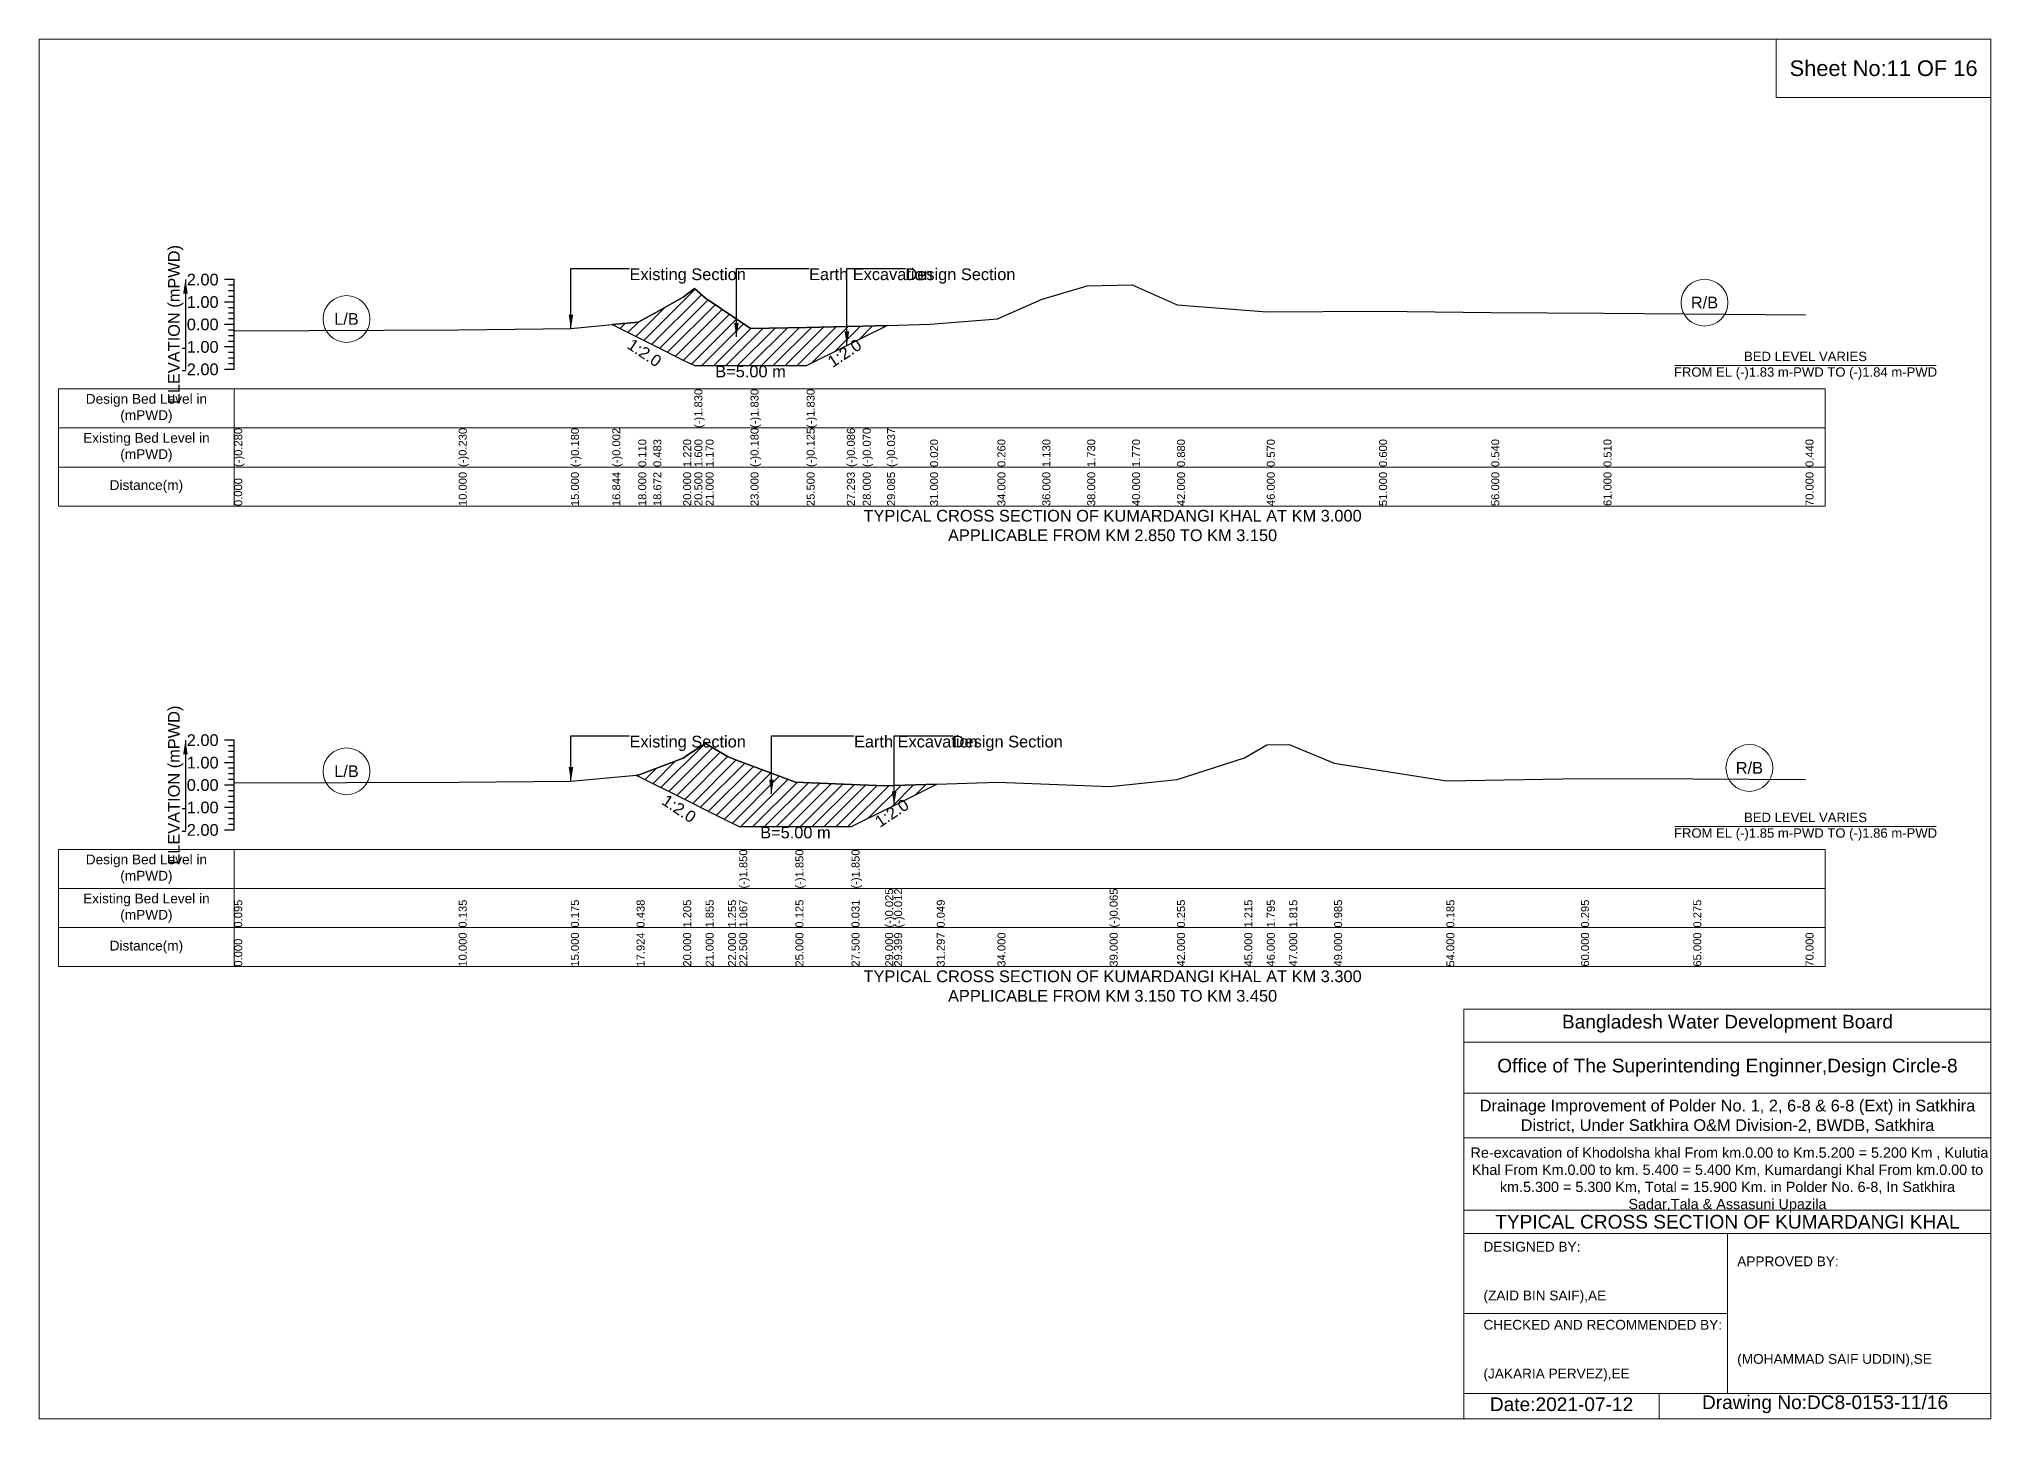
# Model space of a CAD drawing. Header units: inches. Extents: x 91000 to 568000, y -5656 to 0.
# Drawn here: x 510000 to 518000, y -5656 to 0 of the extents above; entities that cross this region are included whole.
import ezdxf

# ---------------------------------------------------------------- set-up
doc = ezdxf.new("R2010")
doc.units = ezdxf.units.IN
doc.header["$LTSCALE"] = 7
doc.header["$MEASUREMENT"] = 0
for name, color, linetype, lineweight in [('Cross section Data Border', 7, 'Continuous', 9), ('Cross Section Labels', 7, 'Continuous', 9), ('Existing_Bed_Level for Xsection', 7, 'Continuous', 25)]:
    doc.layers.add(name, color=color, linetype=linetype, lineweight=lineweight)
doc.styles.get("Standard").update_dxf_attribs({"font": 'arial.ttf'})
doc.dimstyles.get("Standard").update_dxf_attribs({"dimtxt": 0.18, "dimasz": 0.18, "dimexe": 0.18, "dimexo": 0.0625, "dimgap": 0.09, "dimtad": 0, "dimtih": 1, "dimtoh": 1, "dimdec": 4, "dimzin": 0, "dimdsep": 46, "dimtxsty": 'Standard', "dimcen": 0.09, "dimadec": 0, "dimazin": 0, "dimtfac": 1, "dimtdec": 4, "dimtofl": 0, "dimtmove": 0, "dimatfit": 3, "dimfxl": 1, "dimtolj": 1, "dimtzin": 0, "dimarcsym": 0})

msp = doc.modelspace()

# ---------------------------------------------------------------- hatches: boundary and pattern name
at = {"layer": 'Existing_Bed_Level for Xsection'}
h = msp.add_hatch(dxfattribs=at)
h.set_pattern_fill('ANSI31', color=256, scale=276, style=0)
h.paths.add_polyline_path([(512349.6, -1170.4), (512456, -1223.6), (512517.8, -1254.5), (512640, -1315.6), (512686, -1338.6), (512732, -1338.6), (512916, -1338.6), (513146, -1338.6), (513310.9, -1256.1), (513376, -1223.6), (513475.8, -1173.7), (513376, -1176.7), (513310.9, -1178.1), (513146, -1181.7), (512916, -1186.8), (512732, -1062.6), (512686, -1023), (512640, -1058), (512517.8, -1125.8), (512456, -1160.1)])
h = msp.add_hatch(dxfattribs=at)
h.set_pattern_fill('ANSI31', color=256, scale=276, style=0)
h.paths.add_polyline_path([(512449, -3017.7), (512456, -3021.2), (512640, -3113.2), (512659.5, -3123), (512732, -3159.2), (512824, -3205.2), (512870, -3228.2), (513100, -3228.2), (513330, -3228.2), (513468, -3159.2), (513504.7, -3140.9), (513679.3, -3053.6), (513504.7, -3059.1), (513468, -3060.3), (513330, -3055.1), (513100, -3046.5), (512870, -2959.9), (512824, -2942.6), (512732, -2887.4), (512659.5, -2934.5), (512640, -2947.2), (512456, -3017.1)])

# ---------------------------------------------------------------- linework, layer by layer
at = {"layer": 'Cross section Data Border'}
for points in [[(510080, -1434.2), (517320, -1434.2), (517320, -1914.2), (510080, -1914.2)], [(510080, -3322), (517320, -3322), (517320, -3802), (510080, -3802)]]:
    msp.add_lwpolyline(points, close=True, dxfattribs=at)
for points in [[(510800, -1434.2), (510800, -1914.2)], [(510080, -1594.2), (517320, -1594.2)], [(510080, -1754.2), (517320, -1754.2)], [(510800, -3322), (510800, -3802)], [(510080, -3482), (517320, -3482)], [(510080, -3642), (517320, -3642)]]:
    msp.add_lwpolyline(points, dxfattribs=at)
at = {"layer": 'Cross Section Labels'}
for points in [[(510000, 0), (518000, 0), (518000, -5656), (510000, -5656)], [(517120, 0), (518000, 0), (518000, -240), (517120, -240)]]:
    msp.add_lwpolyline(points, close=True, dxfattribs=at)
for points in [[(516704.2, -1338.6), (517775.8, -1338.6)], [(516704.2, -3228.2), (517775.8, -3228.2)], [(515840, -5656), (515840, -3976), (518000, -3976)], [(515840, -4112), (518000, -4112)], [(515840, -4320), (518000, -4320)], [(515840, -4504), (518000, -4504)], [(515840, -4800), (518000, -4800)], [(515840, -4896), (518000, -4896)], [(516920, -4896), (516920, -5552)], [(515840, -5224), (516920, -5224)], [(515840, -5552), (518000, -5552)], [(516640, -5552), (516640, -5656)]]:
    msp.add_lwpolyline(points, dxfattribs=at)
for centre in [(516826, -1080.5), (511260, -1147.7), (511260, -3001.4), (517010, -2987.6)]:
    msp.add_circle(centre, 96, dxfattribs=at)
at = {"layer": 'Existing_Bed_Level for Xsection'}
for points in [[(510800, -986.2), (510760, -986.2)], [(510800, -1009.2), (510776, -1009.2)], [(510800, -1032.2), (510776, -1032.2)], [(510800, -1354.2), (510800, -1262.2), (510800, -1170.2), (510800, -1078.2), (510800, -986.2)], [(510800, -1196), (511720, -1191.4), (512180, -1186.8), (512349.6, -1170.4), (512456, -1160.1), (512517.8, -1125.8), (512640, -1058), (512686, -1023), (512686, -1023), (512732, -1062.6), (512916, -1186.8), (512916, -1186.8), (513146, -1181.7), (513146, -1181.7), (513310.9, -1178.1), (513376, -1176.7), (513475.8, -1173.7), (513652, -1168.4), (513928, -1146.3), (514112, -1066.3), (514296, -1011.1), (514480, -1007.4), (514664, -1089.3), (515032, -1117.8), (515492, -1115), (515952, -1120.6), (516412, -1123.3), (517240, -1129.8)], [(510800, -1078.2), (510760, -1078.2)], [(510800, -1055.2), (510776, -1055.2)], [(510800, -1101.2), (510776, -1101.2)], [(510800, -1170.2), (510760, -1170.2)], [(510800, -1124.2), (510776, -1124.2)], [(510800, -1147.2), (510776, -1147.2)], [(510800, -1193.2), (510776, -1193.2)], [(510800, -1262.2), (510760, -1262.2)], [(510800, -1216.2), (510776, -1216.2)], [(510800, -1239.2), (510776, -1239.2)], [(510800, -1354.2), (510760, -1354.2)], [(510800, -1285.2), (510776, -1285.2)], [(510800, -1308.2), (510776, -1308.2)], [(510800, -1331.2), (510776, -1331.2)], [(510800, -2874), (510760, -2874)], [(510800, -3242), (510800, -3150), (510800, -3058), (510800, -2966), (510800, -2874)], [(510800, -2897), (510776, -2897)], [(510800, -2920), (510776, -2920)], [(510800, -2943), (510776, -2943)], [(510800, -3049.3), (511720, -3045.6), (512180, -3041.9), (512449, -3017.7), (512456, -3017.1), (512640, -2947.2), (512659.5, -2934.5), (512732, -2887.4), (512824, -2942.6), (512870, -2959.9), (512870, -2959.9), (513100, -3046.5), (513100, -3046.5), (513330, -3055.1), (513330, -3055.1), (513468, -3060.3), (513504.7, -3059.1), (513679.3, -3053.6), (513928, -3045.6), (514388, -3064), (514664, -3034.6), (514940, -2946.2), (515032, -2892.9), (515124, -2891), (515308, -2967.4), (515768, -3041), (516320, -3030.9), (516780, -3032.7), (517240, -3034.6)], [(510800, -2966), (510760, -2966)], [(510800, -2989), (510776, -2989)], [(510800, -3012), (510776, -3012)], [(510800, -3035), (510776, -3035)], [(510800, -3058), (510760, -3058)], [(510800, -3081), (510776, -3081)], [(510800, -3104), (510776, -3104)], [(510800, -3150), (510760, -3150)], [(510800, -3127), (510776, -3127)], [(510800, -3173), (510776, -3173)], [(510800, -3196), (510776, -3196)], [(510800, -3242), (510760, -3242)], [(510800, -3219), (510776, -3219)]]:
    msp.add_lwpolyline(points, dxfattribs=at)
for points in [[(512349.6, -1170.4), (512456, -1223.6), (512517.8, -1254.5), (512640, -1315.6), (512686, -1338.6), (512686, -1338.6), (512732, -1338.6), (512916, -1338.6), (512916, -1338.6), (513146, -1338.6), (513146, -1338.6), (513310.9, -1256.1), (513376, -1223.6), (513475.8, -1173.7), (513475.8, -1173.7), (513475.8, -1173.7), (513376, -1176.7), (513310.9, -1178.1), (513146, -1181.7), (513146, -1181.7), (512916, -1186.8), (512916, -1186.8), (512732, -1062.6), (512686, -1023), (512686, -1023), (512640, -1058), (512517.8, -1125.8), (512456, -1160.1)], [(512449, -3017.7), (512456, -3021.2), (512640, -3113.2), (512659.5, -3123), (512732, -3159.2), (512824, -3205.2), (512870, -3228.2), (512870, -3228.2), (513100, -3228.2), (513100, -3228.2), (513330, -3228.2), (513330, -3228.2), (513468, -3159.2), (513504.7, -3140.9), (513679.3, -3053.6), (513504.7, -3059.1), (513468, -3060.3), (513330, -3055.1), (513330, -3055.1), (513100, -3046.5), (513100, -3046.5), (512870, -2959.9), (512870, -2959.9), (512824, -2942.6), (512732, -2887.4), (512659.5, -2934.5), (512640, -2947.2), (512456, -3017.1)]]:
    msp.add_lwpolyline(points, close=True, dxfattribs=at)

# ---------------------------------------------------------------- texts
at = {"layer": 'Cross section Data Border', "char_height": 40, "width": 640, "attachment_point": 5}
for s, insert in [('Design Bed Level in (mPWD)', (510440, -1514.2)), ('Existing Bed Level in (mPWD)', (510440, -1674.2)), ('Distance(m)', (510440, -1834.2)), ('Design Bed Level in (mPWD)', (510440, -3402)), ('Existing Bed Level in (mPWD)', (510440, -3562)), ('Distance(m)', (510440, -3722))]:
    msp.add_mtext(s, dxfattribs=dict(at, insert=insert))
at = {"layer": 'Cross Section Labels'}
for s, insert, char_height, attachment_point in [('Sheet No:11 OF 16', (517560, -120), 64, 5), ('Existing Section', (512420, -940.2), 48, 1), ('Earth Excavation', (513156, -940.2), 48, 1), ('Design Section', (513550.9, -940.2), 48, 1), ('R/B', (516826, -1080.5), 48, 5), ('L/B', (511260, -1147.7), 48, 5), ('B=5.00 m', (512916, -1338.6), 48, 2), ('BED LEVEL VARIES ^JFROM EL (-)1.83 m-PWD TO (-)1.84 m-PWD', (517240, -1338.6), 38.4, 5), ('TYPICAL CROSS SECTION OF KUMARDANGI KHAL AT KM 3.000^JAPPLICABLE FROM KM 2.850 TO KM 3.150', (514400, -1994.2), 48, 5), ('Existing Section', (512420, -2855.6), 48, 1), ('Earth Excavation', (513340, -2855.6), 48, 1), ('Design Section', (513744.7, -2855.6), 48, 1), ('L/B', (511260, -3001.4), 48, 5), ('R/B', (517010, -2987.6), 48, 5), ('BED LEVEL VARIES ^JFROM EL (-)1.85 m-PWD TO (-)1.86 m-PWD', (517240, -3228.2), 38.4, 5), ('B=5.00 m', (513100, -3228.2), 48, 2), ('TYPICAL CROSS SECTION OF KUMARDANGI KHAL AT KM 3.300^JAPPLICABLE FROM KM 3.150 TO KM 3.450', (514400, -3882), 48, 5), ('Bangladesh Water Development Board', (516920, -4036), 56, 5), ('Office of The Superintending Enginner,Design Circle-8', (516920, -4216), 56, 5)]:
    msp.add_mtext(s, dxfattribs=dict(at, insert=insert, char_height=char_height, attachment_point=attachment_point))
at = {"layer": 'Cross Section Labels', "char_height": 48, "attachment_point": 2}
for insert, rotation in [((512494.8, -1266), 326.30993), ((513287.9, -1267.6), 33.69007), ((512636.5, -3134.5), 326.30993), ((513481.7, -3152.4), 33.69007)]:
    msp.add_mtext('1:2.0', dxfattribs=dict(at, insert=insert, rotation=rotation))
at = {"layer": 'Cross Section Labels'}
for s, insert, char_height, width, attachment_point in [('Drainage Improvement of Polder No. 1, 2, 6-8 & 6-8 (Ext) in Satkhira District, Under Satkhira O&M Division-2, BWDB, Satkhira', (516920, -4416), 48, 2240, 5), (' Re-excavation of Khodolsha khal From km.0.00 to Km.5.200 = 5.200 Km , Kulutia Khal From Km.0.00 to km. 5.400 = 5.400 Km, Kumardangi Khal From km.0.00 to km.5.300 = 5.300 Km, Total = 15.900 Km. in Polder No. 6-8, In Satkhira Sadar,Tala & Assasuni Upazila', (516920, -4676), 42.1524, 2160, 5), ('TYPICAL CROSS SECTION OF KUMARDANGI KHAL', (516920, -4848), 56, 2240, 5), ('DESIGNED BY:^J^J^J(ZAID BIN SAIF),AE', (515920, -5056), 40, 1120, 4), ('APPROVED BY:^J^J^J^J^J^J(MOHAMMAD SAIF UDDIN),SE', (516960, -5216), 40, 1120, 4), ('CHECKED AND RECOMMENDED BY:^J^J^J(JAKARIA PERVEZ),EE', (515920, -5376), 40, 1120, 4), ('Date:2021-07-12', (516240, -5596), 56, 1120, 5), ('Drawing No:DC8-0153-11/16', (517320, -5596), 56, 1760, 5)]:
    msp.add_mtext(s, dxfattribs=dict(at, insert=insert, char_height=char_height, width=width, attachment_point=attachment_point))
at = {"layer": 'Existing_Bed_Level for Xsection', "rotation": 90}
for s, insert, char_height, attachment_point in [('ELEVATION (mPWD)', (510560, -1170.2), 48, 5), ('(-)1.830', (512686, -1594.2), 32.8, 1), ('(-)1.830', (512916, -1594.2), 32.8, 1), ('(-)1.830', (513146, -1594.2), 32.8, 1), ('(-)0.280', (510800, -1754.2), 32.8, 1), ('(-)0.230', (511720, -1754.2), 32.8, 1), ('(-)0.180', (512180, -1754.2), 32.8, 1), ('(-)0.002', (512349.6, -1754.2), 32.8, 1), ('(-)0.180', (512916, -1754.2), 32.8, 1), ('(-)0.125', (513146, -1754.2), 32.8, 1), ('(-)0.086', (513310.9, -1754.2), 32.8, 1), ('(-)0.070', (513376, -1754.2), 32.8, 1), ('(-)0.037', (513475.8, -1754.2), 32.8, 1), ('0.110', (512456, -1754.2), 32.8, 1), ('0.483', (512517.8, -1754.2), 32.8, 1), ('1.220', (512640, -1754.2), 32.8, 1), ('1.600', (512686, -1754.2), 32.8, 1), ('1.170', (512732, -1754.2), 32.8, 1), ('0.020', (513652, -1754.2), 32.8, 1), ('0.260', (513928, -1754.2), 32.8, 1), ('1.130', (514112, -1754.2), 32.8, 1), ('1.730', (514296, -1754.2), 32.8, 1), ('1.770', (514480, -1754.2), 32.8, 1), ('0.880', (514664, -1754.2), 32.8, 1), ('0.570', (515032, -1754.2), 32.8, 1), ('0.600', (515492, -1754.2), 32.8, 1), ('0.540', (515952, -1754.2), 32.8, 1), ('0.510', (516412, -1754.2), 32.8, 1), ('0.440', (517240, -1754.2), 32.8, 1), ('0.000', (510800, -1914.2), 32.8, 1), ('10.000', (511720, -1914.2), 32.8, 1), ('15.000', (512180, -1914.2), 32.8, 1), ('16.844', (512349.6, -1914.2), 32.8, 1), ('18.000', (512456, -1914.2), 32.8, 1), ('18.672', (512517.8, -1914.2), 32.8, 1), ('20.000', (512640, -1914.2), 32.8, 1), ('20.500', (512686, -1914.2), 32.8, 1), ('21.000', (512732, -1914.2), 32.8, 1), ('23.000', (512916, -1914.2), 32.8, 1), ('25.500', (513146, -1914.2), 32.8, 1), ('27.293', (513310.9, -1914.2), 32.8, 1), ('28.000', (513376, -1914.2), 32.8, 1), ('29.085', (513475.8, -1914.2), 32.8, 1), ('31.000', (513652, -1914.2), 32.8, 1), ('34.000', (513928, -1914.2), 32.8, 1), ('36.000', (514112, -1914.2), 32.8, 1), ('38.000', (514296, -1914.2), 32.8, 1), ('40.000', (514480, -1914.2), 32.8, 1), ('42.000', (514664, -1914.2), 32.8, 1), ('46.000', (515032, -1914.2), 32.8, 1), ('51.000', (515492, -1914.2), 32.8, 1), ('56.000', (515952, -1914.2), 32.8, 1), ('61.000', (516412, -1914.2), 32.8, 1), ('70.000', (517240, -1914.2), 32.8, 1), ('ELEVATION (mPWD)', (510560, -3058), 48, 5), ('(-)1.850', (512870, -3482), 32.8, 1), ('(-)1.850', (513100, -3482), 32.8, 1), ('(-)1.850', (513330, -3482), 32.8, 1), ('(-)0.025', (513468, -3642), 32.8, 1), ('(-)0.012', (513504.7, -3642), 32.8, 1), ('(-)0.065', (514388, -3642), 32.8, 1), ('0.095', (510800, -3642), 32.8, 1), ('0.135', (511720, -3642), 32.8, 1), ('0.175', (512180, -3642), 32.8, 1), ('0.438', (512449, -3642), 32.8, 1), ('1.205', (512640, -3642), 32.8, 1), ('1.855', (512732, -3642), 32.8, 1), ('1.255', (512824, -3642), 32.8, 1), ('1.067', (512870, -3642), 32.8, 1), ('0.125', (513100, -3642), 32.8, 1), ('0.031', (513330, -3642), 32.8, 1), ('0.049', (513679.3, -3642), 32.8, 1), ('0.255', (514664, -3642), 32.8, 1), ('1.215', (514940, -3642), 32.8, 1), ('1.795', (515032, -3642), 32.8, 1), ('1.815', (515124, -3642), 32.8, 1), ('0.985', (515308, -3642), 32.8, 1), ('0.185', (515768, -3642), 32.8, 1), ('0.295', (516320, -3642), 32.8, 1), ('0.275', (516780, -3642), 32.8, 1), ('10.000', (511720, -3802), 32.8, 1), ('15.000', (512180, -3802), 32.8, 1), ('17.924', (512449, -3802), 32.8, 1), ('20.000', (512640, -3802), 32.8, 1), ('21.000', (512732, -3802), 32.8, 1), ('22.000', (512824, -3802), 32.8, 1), ('22.500', (512870, -3802), 32.8, 1), ('25.000', (513100, -3802), 32.8, 1), ('27.500', (513330, -3802), 32.8, 1), ('29.000', (513468, -3802), 32.8, 1), ('29.399', (513504.7, -3802), 32.8, 1), ('31.297', (513679.3, -3802), 32.8, 1), ('34.000', (513928, -3802), 32.8, 1), ('39.000', (514388, -3802), 32.8, 1), ('42.000', (514664, -3802), 32.8, 1), ('45.000', (514940, -3802), 32.8, 1), ('46.000', (515032, -3802), 32.8, 1), ('47.000', (515124, -3802), 32.8, 1), ('49.000', (515308, -3802), 32.8, 1), ('54.000', (515768, -3802), 32.8, 1), ('60.000', (516320, -3802), 32.8, 1), ('65.000', (516780, -3802), 32.8, 1), ('70.000', (517240, -3802), 32.8, 1), ('0.000', (510800, -3802), 32.8, 1)]:
    msp.add_mtext(s, dxfattribs=dict(at, insert=insert, char_height=char_height, attachment_point=attachment_point))
at = {"layer": 'Existing_Bed_Level for Xsection', "char_height": 48, "attachment_point": 6}
for s, insert in [('2.00', (510736, -986.2)), ('1.00', (510736, -1078.2)), ('0.00', (510736, -1170.2)), ('-1.00', (510736, -1262.2)), ('-2.00', (510736, -1354.2)), ('2.00', (510736, -2874)), ('1.00', (510736, -2966)), ('0.00', (510736, -3058)), ('-1.00', (510736, -3150)), ('-2.00', (510736, -3242))]:
    msp.add_mtext(s, dxfattribs=dict(at, insert=insert))

# ---------------------------------------------------------------- leaders
at = {"layer": 'Cross Section Labels', "annotation_type": 0, "has_hookline": 1, "hookline_direction": 0}
for points, text_width in [([(512180, -1186.8), (512180, -940.2), (512419.9, -940.2)], 467.2), ([(512858.3, -1221.2), (512858.3, -940.2), (513155.9, -940.2)], 497), ([(513310.9, -1256.1), (513310.9, -940.2), (513550.8, -940.2)], 441.2), ([(512180, -3041.9), (512180, -2855.6), (512419.9, -2855.6)], 467.2), ([(513001.9, -3093.2), (513001.9, -2855.6), (513339.9, -2855.6)], 497), ([(513504.7, -3140.9), (513504.7, -2855.6), (513744.6, -2855.6)], 441.2)]:
    msp.add_leader(points, dimstyle='Standard', override={"dimasz": 57.6}, dxfattribs=dict(at, text_width=text_width))
at = {"layer": 'Existing_Bed_Level for Xsection'}
for points in [[(510600, -986.2), (510600, -1354.2)], [(510600, -2874), (510600, -3242)]]:
    msp.add_leader(points, dimstyle='Standard', override={"dimasz": 57.6}, dxfattribs=at)

doc.saveas('drawing.dxf')
